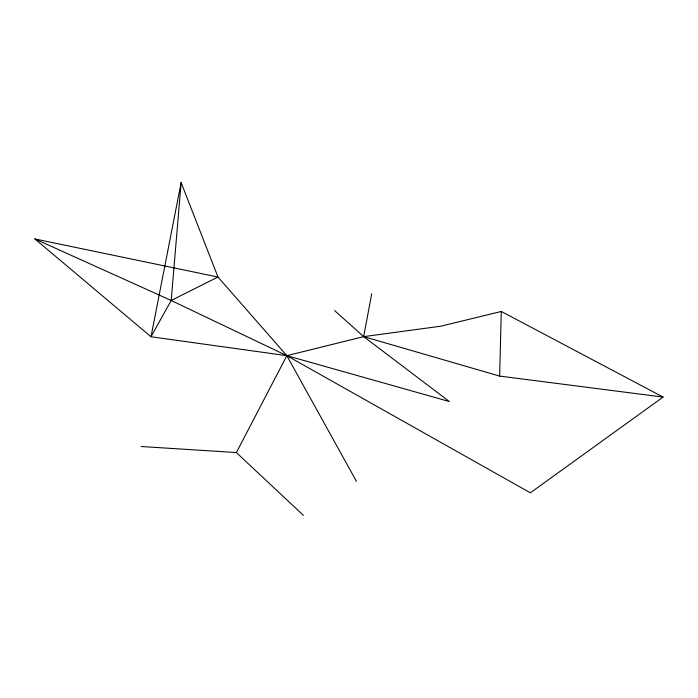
<?xml version="1.0" encoding="UTF-8"?>
<svg xmlns="http://www.w3.org/2000/svg" width="698" height="698" viewBox="0 0 698 698"><rect width="100%" height="100%" fill="white"/><g stroke="black" fill="none" stroke-linecap="round" stroke-linejoin="round"><path stroke-width="1.05" d="M34.9 238.952L171.193 300.48L286.843 355.675L530.349 492.814L663.1 397.075L499.637 376.082L501.295 311.465L440.604 326.236L363.684 336.628L286.843 355.675L151.004 336.759L34.9 238.952L217.977 277.036L286.843 355.675L356.469 481.411M171.193 300.48L181.131 182.606L217.977 277.036L171.193 300.48L151.004 336.759L181.131 182.606M371.685 293.832L363.684 336.628L449.338 401.533L286.843 355.675L236.378 452.557L141.188 446.511M499.637 376.082L363.684 336.628L334.595 310.593M501.295 311.465L663.1 397.075M236.378 452.557L303.438 515.394"/></g></svg>
